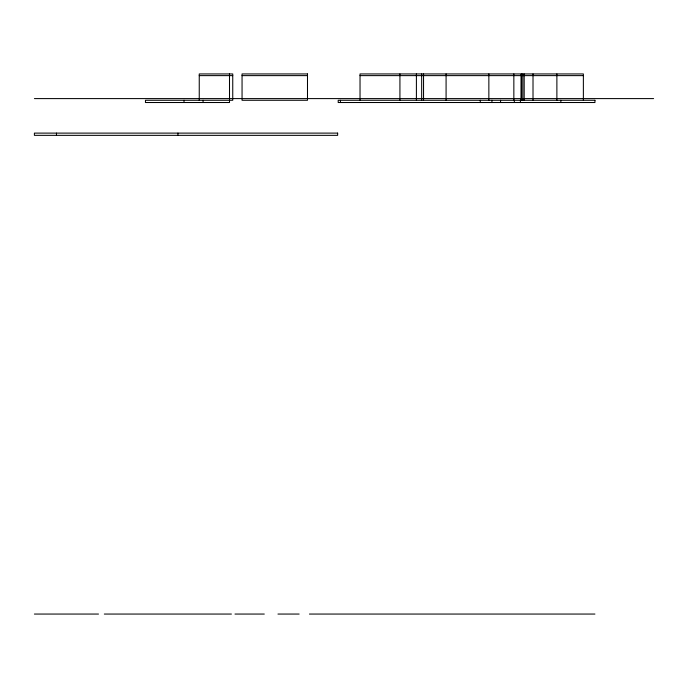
<?xml version="1.0" encoding="UTF-8"?>
<svg xmlns="http://www.w3.org/2000/svg" width="688" height="688" viewBox="0 0 688 688"><rect width="100%" height="100%" fill="white"/><g stroke="black" fill="none" stroke-linecap="round" stroke-linejoin="round"><path stroke-width="1.03" d="M199.245 75.62L232.75 75.62M242.056 75.62L307.493 75.62M360.03 75.62L583.372 75.62M34.417 98.599L653.6 98.599M34.4 614.057L98.496 614.057M104.327 614.057L231.4 614.057M234.986 614.057L264.287 614.057M277.952 614.057L299.134 614.057M309.445 614.057L594.931 614.057M583.372 100.276L583.372 73.943L360.03 73.943L360.03 100.276M560.849 100.276L560.849 102.521M556.884 73.943L556.884 100.276M533.011 73.943L533.011 100.276M524.179 73.943L524.179 100.276M522.803 73.943L522.803 100.276M520.412 100.276L520.412 102.521M514.34 100.276L514.34 102.521M513.85 73.943L513.85 100.276M500.563 100.276L500.563 102.521M491.937 100.276L491.937 102.521M488.858 73.943L488.858 100.276M480.284 100.276L480.284 102.521M446.082 73.943L446.082 100.276M423.541 73.943L423.541 100.276M421.667 73.943L421.667 100.276M416.403 73.943L416.403 100.276M399.926 73.943L399.926 100.276M340.44 100.276L340.44 102.521M229.5 73.943L229.508 102.521L145.46 102.521L145.46 100.276L232.75 100.276L232.75 73.943L199.245 73.943L199.245 100.276M203.063 100.276L203.063 102.521M184.014 100.276L184.014 102.521M177.943 133.111L177.943 135.347M56.476 133.111L56.476 135.347M307.493 73.943L242.056 73.943L242.056 100.276L307.493 100.276L307.493 73.943M594.948 100.276L338.204 100.276L338.204 102.521L594.948 102.521L594.948 100.276M337.645 133.111L34.4 133.111L34.4 135.347L337.645 135.347L337.645 133.111M521.28 100.276L521.28 73.943L521.229 100.276"/></g></svg>
